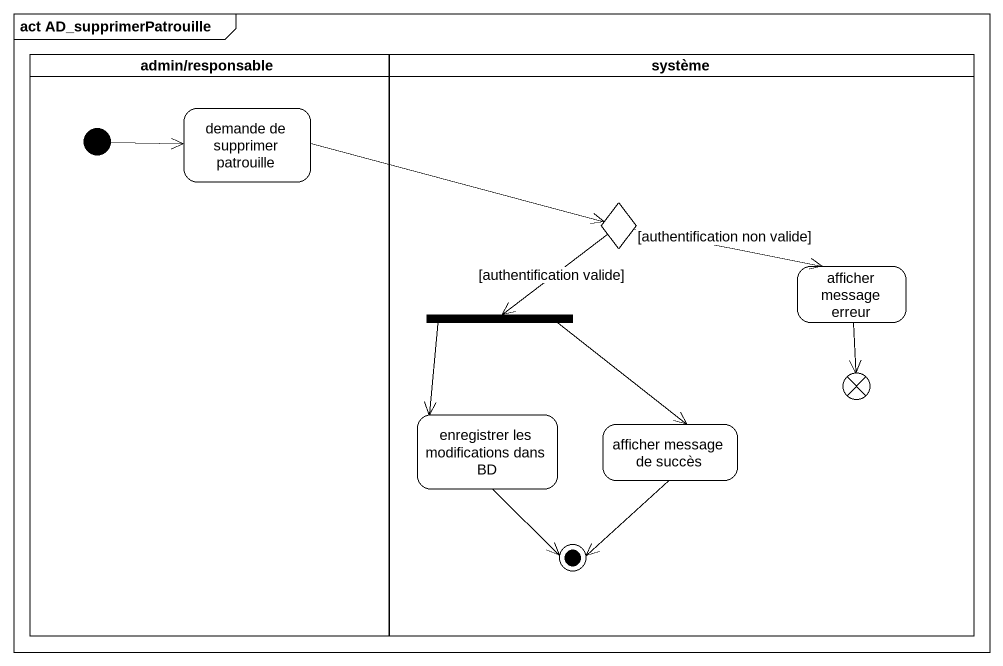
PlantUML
@startuml
mainframe act AD_supprimerPatrouille
hide empty description
state "admin/responsable" as admin_responsable <<partition>> #FFFFFF {
  state "demande de supprimer patrouille" as demande_de_supprimer #FFFFFF
  [*] -right-> demande_de_supprimer
}
state système <<partition>> #FFFFFF {
  state choice1 <<choice>> #FFFFFF
  state "afficher message erreur" as afficher_message_erreur #FFFFFF
  state fork1 <<fork>> #FFFFFF
  state flowfinal1 <<end>>
  state "enregistrer les modifications dans BD" as enregistrer_les #FFFFFF
  state "afficher message de succès" as afficher_message_de_succès #FFFFFF
  enregistrer_les --> [*]
  afficher_message_de_succès --> [*]
}
demande_de_supprimer -right-> choice1
choice1 -right-> afficher_message_erreur : [authentification non valide]
choice1 --> fork1 : [authentification valide]
afficher_message_erreur --> flowfinal1
fork1 --> enregistrer_les
fork1 --> afficher_message_de_succès
@enduml
